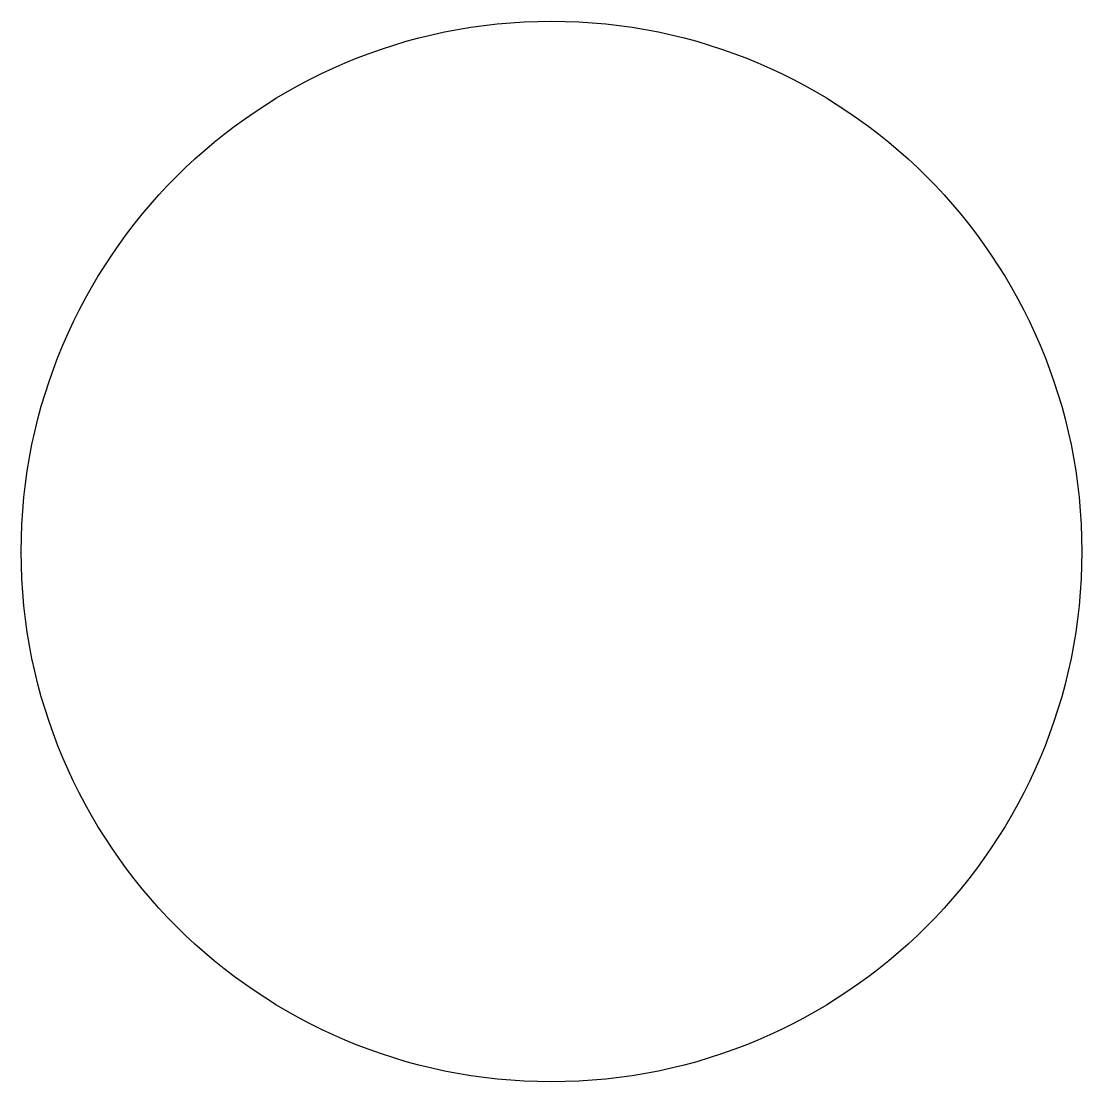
# Model space of a CAD drawing. Header units: millimetres. Extents: x 2194 to 2662, y -3751 to -3284.
import ezdxf

# ---------------------------------------------------------------- set-up
doc = ezdxf.new("R2010")
doc.units = ezdxf.units.MM

msp = doc.modelspace()

# ---------------------------------------------------------------- linework, layer by layer
msp.add_circle((2428.05, -3517.56), 233.91)

doc.saveas('drawing.dxf')
